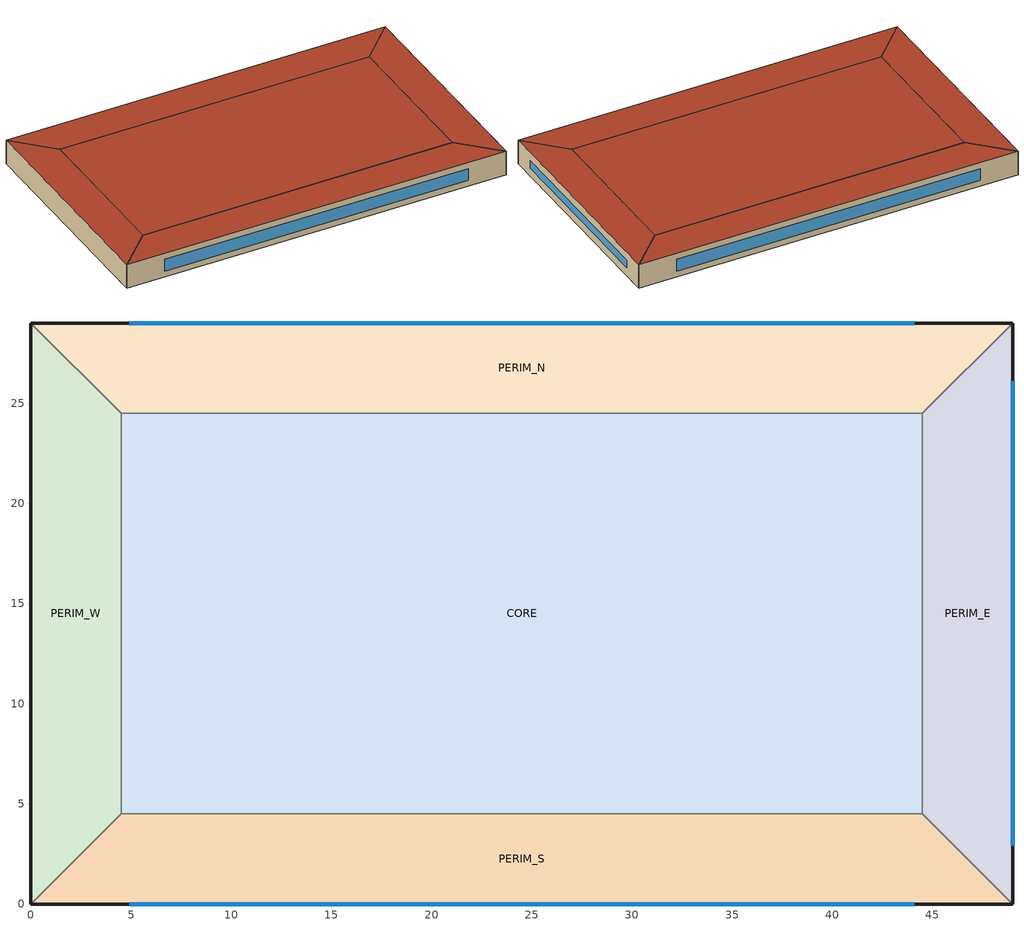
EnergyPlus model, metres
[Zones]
PERIM_S
 floor ground (GroundFloor): 4.5,4.5 44.5,4.5 49,0 0,0 z0
 wall outside (ExtWall): 0,0 49,0 z0:3.2
 wall to PERIM_E (InteriorPartition): 49,0 44.5,4.5 z0:3.2
 wall to CORE (InteriorPartition): 44.5,4.5 4.5,4.5 z0:3.2
 wall to PERIM_W (InteriorPartition): 4.5,4.5 0,0 z0:3.2
 window (WindowConstruction): 4.9,0 44.1,0 z0.8:2.4
 roof outside (Roof): 0,0 49,0 44.5,4.5 4.5,4.5 z3.2
PERIM_E
 floor ground (GroundFloor): 44.5,4.5 44.5,24.5 49,29 49,0 z0
 wall outside (ExtWall): 49,0 49,29 z0:3.2
 wall to PERIM_N (InteriorPartition): 49,29 44.5,24.5 z0:3.2
 wall to CORE (InteriorPartition): 44.5,24.5 44.5,4.5 z0:3.2
 window (WindowConstruction): 49,2.9 49,26.1 z1.1:2.1
 roof outside (Roof): 49,0 49,29 44.5,24.5 44.5,4.5 z3.2
PERIM_N
 floor ground (GroundFloor): 44.5,24.5 4.5,24.5 0,29 49,29 z0
 wall outside (ExtWall): 49,29 0,29 z0:3.2
 wall to CORE (InteriorPartition): 4.5,24.5 44.5,24.5 z0:3.2
 wall to PERIM_W (InteriorPartition): 0,29 4.5,24.5 z0:3.2
 window (WindowConstruction): 44.1,29 4.9,29 z0.8:2.4
 roof outside (Roof): 49,29 0,29 4.5,24.5 44.5,24.5 z3.2
PERIM_W
 floor ground (GroundFloor): 4.5,24.5 4.5,4.5 0,0 0,29 z0
 wall outside (ExtWall): 0,29 0,0 z0:3.2
 wall to CORE (InteriorPartition): 4.5,4.5 4.5,24.5 z0:3.2
 roof outside (Roof): 0,29 0,0 4.5,4.5 4.5,24.5 z3.2
CORE
 floor ground (GroundFloor): 4.5,24.5 44.5,24.5 44.5,4.5 4.5,4.5 z0
 roof outside (Roof): 4.5,4.5 44.5,4.5 44.5,24.5 4.5,24.5 z3.2
[Building]
Chicago Retail Single Storey: 0, City, 0.04, 0.4, FullExterior, 25, 6
[Material]
MetalSkin: Smooth, 0.001, 45, 7680, 418
WallInsulation: Rough, 0.039, 0.04, 32, 1210
GypsumBoard: Smooth, 0.0127, 0.16, 784.9, 830
GypsumPartition: Smooth, 0.0254, 0.16, 784.9, 830
Concrete100: Rough, 0.1, 1.311, 2240, 836.8
Carpet: Smooth, 0.0127, 0.06, 288, 1380
RoofInsulation: Rough, 0.2445, 0.04, 32, 1210
MetalDeck: Smooth, 0.0015, 45, 7680, 418
[Construction]
ExtWall: MetalSkin, WallInsulation, GypsumBoard
Roof: RoofInsulation, MetalDeck
GroundFloor: Concrete100, Carpet
InteriorPartition: GypsumPartition
WindowConstruction: SimpleGlazing
[WindowMaterial:SimpleGlazingSystem]
SimpleGlazing: 1.8, 0.42, 0.65
[ThermostatSetpoint:DualSetpoint]
DualSP: HeatingSetpointSch, CoolingSetpointSch
[Zone]
PERIM_N; PERIM_E; PERIM_S; PERIM_W; CORE
[ZoneInfiltration:DesignFlowRate]
INF_PERIM_N: PERIM_N, AlwaysOn, AirChanges/Hour, , , , 0.2, 1, 0, 0, 0
INF_PERIM_E: PERIM_E, AlwaysOn, AirChanges/Hour, , , , 0.2, 1, 0, 0, 0
INF_PERIM_S: PERIM_S, AlwaysOn, AirChanges/Hour, , , , 0.2, 1, 0, 0, 0
INF_PERIM_W: PERIM_W, AlwaysOn, AirChanges/Hour, , , , 0.2, 1, 0, 0, 0
INF_CORE: CORE, AlwaysOn, AirChanges/Hour, , , , 0.2, 1, 0, 0, 0
[People]
PPL_PERIM_N: PERIM_N, OccupancySch, People/Area, , 0.111111, , , , ActivityLevelSch
PPL_PERIM_E: PERIM_E, OccupancySch, People/Area, , 0.111111, , , , ActivityLevelSch
PPL_PERIM_S: PERIM_S, OccupancySch, People/Area, , 0.111111, , , , ActivityLevelSch
PPL_PERIM_W: PERIM_W, OccupancySch, People/Area, , 0.111111, , , , ActivityLevelSch
PPL_CORE: CORE, OccupancySch, People/Area, , 0.111111, , , , ActivityLevelSch
[Lights]
LGT_PERIM_N: PERIM_N, LightingSch, Watts/Area, , 10.6, , 0, 0.7, 0.2
LGT_PERIM_E: PERIM_E, LightingSch, Watts/Area, , 10.6, , 0, 0.7, 0.2
LGT_PERIM_S: PERIM_S, LightingSch, Watts/Area, , 10.6, , 0, 0.7, 0.2
LGT_PERIM_W: PERIM_W, LightingSch, Watts/Area, , 10.6, , 0, 0.7, 0.2
LGT_CORE: CORE, LightingSch, Watts/Area, , 10.6, , 0, 0.7, 0.2
[ElectricEquipment]
EQP_PERIM_N: PERIM_N, EquipmentSch, Watts/Area, , 2.6, , 0, 0.5, 0
EQP_PERIM_E: PERIM_E, EquipmentSch, Watts/Area, , 2.6, , 0, 0.5, 0
EQP_PERIM_S: PERIM_S, EquipmentSch, Watts/Area, , 2.6, , 0, 0.5, 0
EQP_PERIM_W: PERIM_W, EquipmentSch, Watts/Area, , 2.6, , 0, 0.5, 0
EQP_CORE: CORE, EquipmentSch, Watts/Area, , 2.6, , 0, 0.5, 0
[ZoneControl:Thermostat]
TSTAT_PERIM_N: PERIM_N, ThermostatControlTypeSch, ThermostatSetpoint:DualSetpoint, DualSP
TSTAT_PERIM_E: PERIM_E, ThermostatControlTypeSch, ThermostatSetpoint:DualSetpoint, DualSP
TSTAT_PERIM_S: PERIM_S, ThermostatControlTypeSch, ThermostatSetpoint:DualSetpoint, DualSP
TSTAT_PERIM_W: PERIM_W, ThermostatControlTypeSch, ThermostatSetpoint:DualSetpoint, DualSP
TSTAT_CORE: CORE, ThermostatControlTypeSch, ThermostatSetpoint:DualSetpoint, DualSP
[Schedule:Compact]
AlwaysOn: Fraction, Through: 12/31, For: AllDays, Until: 24:00, 1
OccupancySch: Fraction, Through: 12/31, For: AllDays, Until: 09:00, 0, Until: 21:00, 1, Until: 24:00, 0
LightingSch: Fraction, Through: 12/31, For: AllDays, Until: 09:00, 0.15, Until: 21:00, 0.95, Until: 24:00, 0.15
EquipmentSch: Fraction, Through: 12/31, For: AllDays, Until: 09:00, 0.45, Until: 21:00, 0.9, Until: 24:00, 0.45
ActivityLevelSch: Any Number, Through: 12/31, For: AllDays, Until: 24:00, 110
HeatingSetpointSch: Temperature, Through: 12/31, For: AllDays, Until: 09:00, 16.5, Until: 21:00, 20.5, Until: 24:00, 16.5
CoolingSetpointSch: Temperature, Through: 12/31, For: AllDays, Until: 09:00, 29.5, Until: 21:00, 25, Until: 24:00, 29.5
ThermostatControlTypeSch: Any Number, Through: 12/31, For: AllDays, Until: 24:00, 4
